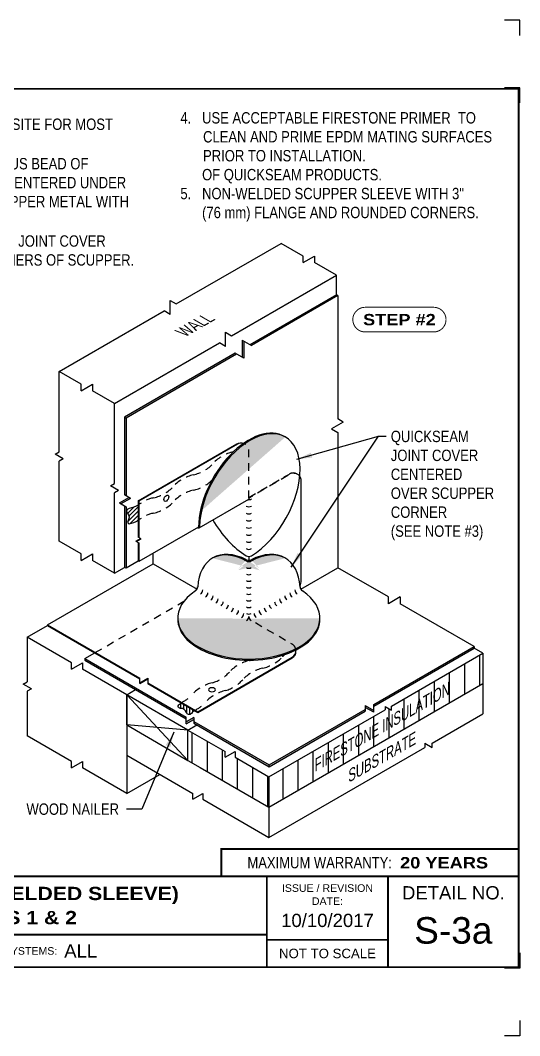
# Model space of a CAD drawing. Header units: inches. Extents: x 255.4 to 275.5, y 56 to 72.7.
# Drawn here: x 267.23 to 275.48, y 55.96 to 72.72 of the extents above; entities that cross this region are included whole.
import ezdxf
from ezdxf.enums import TextEntityAlignment as Align

# ---------------------------------------------------------------- set-up
doc = ezdxf.new("R2010")
doc.units = ezdxf.units.IN
doc.header["$MEASUREMENT"] = 0
doc.linetypes.add('HIDDEN2', pattern=[0.1875, 0.125, -0.0625])
doc.layers.get('0').update_dxf_attribs({"linetype": 'CONTINUOUS'})
doc.layers.get('DEFPOINTS').update_dxf_attribs({"linetype": 'CONTINUOUS'})
for name, color, linetype in [('FSBP-ACCESSORY-OTHER', 7, 'CONTINUOUS'), ('FSBP-ANNO-NOTE', 7, 'CONTINUOUS'), ('FSBP-INSULATION', 7, 'CONTINUOUS'), ('FSBP-MEMBRANE', 7, 'CONTINUOUS'), ('FSBP-SEALANTS', 1, 'CONTINUOUS'), ('FSBP-SUBSTRATE-GENERIC', 9, 'CONTINUOUS'), ('FSBP-TTLB', 7, 'CONTINUOUS'), ('FSBP-TTLB-BORDER', 7, 'CONTINUOUS'), ('FSBP-TTLB-TEXT', 7, 'CONTINUOUS'), ('FSBP-WALL-CURB', 9, 'CONTINUOUS'), ('FSBP-WOOD', 7, 'CONTINUOUS')]:
    doc.layers.add(name, color=color, linetype=linetype)
doc.styles.add('FSBP_ARIAL', font='arial.ttf')
doc.styles.add('FSBP_ARIAL_BOLD', font='')
doc.styles.add('FSBP_ARIAL_NAR', font='ARIALN.TTF')
doc.styles.get('FSBP_ARIAL_BOLD').set_extended_font_data('Arial Black')
doc.dimstyles.new('FSBP-LEADER', dxfattribs={"dimtxt": 0.1875, "dimasz": 0.25, "dimexe": 0.0625, "dimexo": 0.125, "dimgap": 0.125, "dimtad": 0, "dimtih": 1, "dimtoh": 1, "dimdec": 4, "dimzin": 0, "dimdsep": 46, "dimlunit": 4, "dimtxsty": 'FSBP_ARIAL_NAR', "dimcen": 0.09375, "dimclrd": 256, "dimclre": 256, "dimclrt": 256, "dimadec": 0, "dimazin": 0, "dimtfac": 1, "dimtdec": 4, "dimtofl": 0, "dimtmove": 0, "dimatfit": 3, "dimfxl": 0, "dimtolj": 1, "dimtzin": 0, "dimlwd": -1, "dimlwe": -1, "dimarcsym": 0})
pattern_1 = [(45, (1.310782, -34.477397), (-0.022097087, 0.022097087), []), (45, (1.310782, -34.461772), (-0.022097087, 0.022097087), [])]

# ---------------------------------------------------------------- blocks, each defined once
blk = doc.blocks.new('TTLB-EPDM_2')
at = {"layer": 'DEFPOINTS', "linetype": 'Continuous', "ltscale": 1.75}
for points in [[(20.016, 13.881), (20.016, 14.131), (19.766, 14.131)], [(20.016, -2.381), (20.016, -2.631), (19.766, -2.631)]]:
    blk.add_lwpolyline(points, dxfattribs=at)
at = {"layer": 'DEFPOINTS', "color": 1}
for points in [[(20.016, 12.766), (20.016, 13.016), (19.766, 13.016)], [(20.016, -1.266), (20.016, -1.516), (19.766, -1.516)]]:
    blk.add_lwpolyline(points, dxfattribs=at)
at = {"layer": 'FSBP-TTLB', "const_width": 0.0312}
blk.add_lwpolyline([(15.09, 0), (20, 0), (20, 0.451), (15.09, 0.451)], close=True, dxfattribs=at)
for points in [[(0, 0), (0, -1.5), (20, -1.5), (20, 0), (0, 0)], [(15.84, 0), (15.84, -0.964)], [(17.841, 0), (17.841, -1.5)], [(20, 0), (20, -1.5)], [(4.825, -0.964), (15.84, -0.964)], [(15.84, -0.964), (15.84, -1.5)], [(15.84, -1.049), (17.841, -1.049)]]:
    blk.add_lwpolyline(points, dxfattribs=at)
at = {"layer": 'FSBP-TTLB-BORDER', "const_width": 0.0312}
blk.add_lwpolyline([(20, 0), (20, 13), (0, 13), (0, 0)], dxfattribs=at)
at = {"layer": 'FSBP-TTLB-TEXT', "style": 'FSBP_ARIAL_NAR'}
blk.add_text('MAXIMUM WARRANTY:', height=0.1875, dxfattribs=at).set_placement((17.905, 0.226), align=Align.MIDDLE_RIGHT)
at = {"layer": 'FSBP-TTLB-TEXT', "style": 'FSBP_ARIAL'}
for s, height, p in [('ISSUE / REVISION', 0.125, (16.841, -0.194)), ('DETAIL NO.', 0.2188, (18.921, -0.272)), ('DATE:', 0.125, (16.841, -0.41)), ('NOT TO SCALE', 0.15625, (16.841, -1.274))]:
    blk.add_text(s, height=height, dxfattribs=at).set_placement(p, align=Align.MIDDLE_CENTER)
blk.add_text('ACCEPTABLE SYSTEMS:', height=0.125, dxfattribs=at).set_placement((10.293, -1.232), align=Align.MIDDLE_LEFT)
at = {"layer": 'FSBP-TTLB-TEXT'}
for tag, height, style, p in [('MAXIMUM_WARRANTY', 0.188, 'FSBP_ARIAL_BOLD', (18.04, 0.224)), ('ACCPT_SYSTEMS', 0.219, 'FSBP_ARIAL', (12.494, -1.232))]:
    blk.add_attdef(tag, text='', height=height, dxfattribs=dict(at, style=style)).set_placement(p, align=Align.MIDDLE_LEFT)
for tag, height, style, p in [('DETAIL_DESCP_LINE_1', 0.219, 'FSBP_ARIAL_BOLD', (10.331, -0.283)), ('DETAIL_DESCP_LINE_2', 0.219, 'FSBP_ARIAL_BOLD', (10.331, -0.681)), ('ISSUE_REV_DATE', 0.219, 'FSBP_ARIAL', (16.841, -0.728)), ('DETAIL_NUMBER', 0.438, 'FSBP_ARIAL', (18.919, -0.893))]:
    blk.add_attdef(tag, text='', height=height, dxfattribs=dict(at, style=style)).set_placement(p, align=Align.MIDDLE_CENTER)

msp = doc.modelspace()

# ---------------------------------------------------------------- hatches: boundary and pattern name
at = {"layer": 'FSBP-ACCESSORY-OTHER'}
h = msp.add_hatch(dxfattribs=at)
h.set_pattern_fill('STEEL', color=256, scale=0.25, style=0)
h.set_pattern_definition(pattern_1)
h.paths.add_polyline_path([(269.189, 64.788), (269.18, 64.793), (269.18, 64.192), (269.189, 64.186)])
h.paths.add_polyline_path([(269.189, 64.096), (269.18, 64.101), (269.18, 63.794), (269.189, 63.788)])
h = msp.add_hatch(dxfattribs=at)
h.set_pattern_fill('STEEL', color=256, scale=0.25, style=0)
h.set_pattern_definition(pattern_1)
h.paths.add_polyline_path([(267.681, 62.742), (267.681, 62.732), (269.203, 61.853), (269.203, 61.864)])
h.paths.add_polyline_path([(269.34, 61.784), (269.34, 61.774), (270.164, 61.299), (270.164, 61.309)])
at = {"layer": 'FSBP-INSULATION'}
h = msp.add_hatch(dxfattribs=at)
h.set_pattern_fill('LINE', color=256, scale=2, angle=90, style=0)
h.set_pattern_definition([(90, (1.32001, 0.54594), (-0.25, 2e-17), [])])
h.paths.add_polyline_path([(271.338, 59.735), (271.338, 60.235), (270.777, 60.559), (270.777, 60.652), (270.615, 60.559), (270.615, 60.652), (270, 61.007), (270, 60.507), (270.201, 60.391)])
h.paths.add_polyline_path([(273.392, 60.921), (274.871, 61.774), (274.871, 62.274), (273.363, 61.404), (273.363, 61.333), (273.258, 61.394), (273.258, 61.343), (271.338, 60.235), (271.338, 59.735)])
h.paths.add_polyline_path([(272.034, 60.251), (274.476, 61.596), (274.476, 61.932), (272.034, 60.587)], flags=24)
at = {"layer": 'FSBP-MEMBRANE'}
h = msp.add_hatch(color=256, dxfattribs=at)
h.paths.add_polyline_path([(272.477, 68.178), (272.451, 68.193), (271.022, 67.368), (271.048, 67.353)])
h.paths.add_polyline_path([(270.921, 67.426), (270.895, 67.441), (270.895, 67.16), (270.921, 67.145)])
h.paths.add_polyline_path([(270.804, 67.212), (270.778, 67.227), (268.951, 66.172), (268.977, 66.157)])
h.paths.add_polyline_path([(268.977, 66.157), (268.951, 66.172), (268.951, 64.89), (268.977, 64.875)])
h.paths.add_polyline_path([(269.051, 64.832), (269.025, 64.847), (268.868, 64.756), (268.894, 64.741)])
h.paths.add_polyline_path([(268.977, 64.694), (268.951, 64.709), (268.951, 63.692), (268.977, 63.677)])
h.paths.add_polyline_path([(269.971, 61.192), (269.971, 61.222), (268.298, 62.189), (268.298, 62.159)])
h.paths.add_polyline_path([(269.971, 61.141), (269.971, 61.111), (270.098, 61.184), (270.098, 61.214)])
h.paths.add_polyline_path([(272.928, 61.319), (272.928, 61.349), (271.339, 60.432), (271.339, 60.402)])
h.paths.add_polyline_path([(270.098, 61.149), (270.098, 61.119), (271.339, 60.402), (271.339, 60.432)])
h.paths.add_polyline_path([(273.068, 61.301), (273.068, 61.331), (272.928, 61.412), (272.928, 61.382)])
h.paths.add_polyline_path([(273.068, 61.431), (273.068, 61.401), (274.726, 62.358), (274.726, 62.388)])
h = msp.add_hatch(color=256, dxfattribs=at)
edge = h.paths.add_edge_path()
edge.add_ellipse((271.023, 64.827), major_axis=(-0.587, -1.016), ratio=0.57735, start_angle=230.8579, end_angle=313.8042, ccw=False)
edge.add_ellipse((271.023, 64.827), major_axis=(-0.587, -1.016), ratio=0.57735, start_angle=180.8455, end_angle=230.8579, ccw=False)
edge.add_ellipse((271.006, 64.837), major_axis=(-0.587, -1.016), ratio=0.57735, start_angle=179.1545, end_angle=230.9516)
edge.add_ellipse((271.006, 64.837), major_axis=(-0.587, -1.016), ratio=0.57735, start_angle=230.9516, end_angle=231.034)
edge.add_ellipse((271.006, 64.837), major_axis=(-0.587, -1.016), ratio=0.57735, start_angle=231.034, end_angle=315)
edge.add_line((270.176, 64.358), (270.159, 64.348))
edge.add_line((270.159, 64.348), (270.162, 64.346))
edge.add_arc((270.173, 64.364), 0.0208, 240, 299.5978)
edge.add_line((270.183, 64.346), (270.183, 64.346))
edge.add_arc((270.173, 64.364), 0.0208, 300.4022, 359.0851)
edge.add_ellipse((271.023, 64.827), major_axis=(-0.587, -1.016), ratio=0.57735, start_angle=313.8042, end_angle=314.0635, ccw=False)
h = msp.add_hatch(color=256, dxfattribs=at)
edge = h.paths.add_edge_path()
edge.add_ellipse((271.023, 62.827), major_axis=(-0.587, -1.016), ratio=0.57735, start_angle=180.8455, end_angle=223.439, ccw=False)
edge.add_ellipse((271.006, 62.837), major_axis=(-0.587, -1.016), ratio=0.57735, start_angle=179.1545, end_angle=222.3308)
edge.add_arc((271.006, 63.891), 0.0833, 242.3672, 297.6328, ccw=False)
edge.add_ellipse((271.006, 62.837), major_axis=(0.587, -1.016), ratio=0.57735, start_angle=137.6692, end_angle=180.8455)
edge.add_ellipse((270.989, 62.827), major_axis=(0.587, -1.016), ratio=0.57735, start_angle=136.561, end_angle=179.1545, ccw=False)
edge.add_arc((271.006, 63.872), 0.0833, 241.3706, 298.6294)
h = msp.add_hatch(color=256, dxfattribs=at)
edge = h.paths.add_edge_path()
edge.add_ellipse((271.006, 62.857), major_axis=(-1.174, 0), ratio=0.57735, start_angle=360.8455, end_angle=539.1545, ccw=False)
edge.add_ellipse((271.006, 62.837), major_axis=(-1.174, 0), ratio=0.57735, start_angle=359.1545, end_angle=540.8455)
at = {"layer": 'FSBP-SEALANTS'}
h = msp.add_hatch(dxfattribs=at)
h.set_pattern_fill('ANSI31', color=256, scale=0.4, style=0)
h.set_pattern_definition([(45, (10.209193, -35.88762), (-0.035355339, 0.035355339), [])])
h.paths.add_polyline_path([(269.18, 64.722, -0.065045), (269.029, 64.665, 0.622721), (269.001, 64.586, -0.36093), (269.011, 64.468, 0.501334), (269.029, 64.411, 0.065045), (269.18, 64.468)])
h = msp.add_hatch(dxfattribs=at)
h.set_pattern_fill('ANSI31', color=256, scale=0.4, angle=45, style=0)
h.set_pattern_definition([(90, (1.380135, -34.51744), (-0.05, 7e-18), [])])
h.paths.add_polyline_path([(269.888, 61.457, 0.028525), (269.837, 61.409, 0.501334), (269.876, 61.365, -0.36093), (269.975, 61.297, 0.550988), (270.05, 61.275, -0.032505), (270.108, 61.331)])

# ---------------------------------------------------------------- linework, layer by layer
at = {"layer": 'FSBP-ACCESSORY-OTHER', "linetype": 'Continuous'}
for p, q in [((269.189, 64.788), (269.18, 64.793)), ((269.18, 64.793), (269.18, 64.192)), ((269.189, 64.788), (269.189, 64.186)), ((271.006, 64.837), (271.006, 64.821)), ((270.176, 64.358), (269.189, 63.788)), ((269.14, 64.124), (269.219, 64.169)), ((269.14, 64.124), (269.189, 64.096)), ((269.15, 64.118), (269.228, 64.164)), ((269.228, 64.164), (269.18, 64.192)), ((269.18, 64.101), (269.18, 63.794)), ((269.189, 64.096), (269.189, 63.788)), ((269.426, 63.75), (269.426, 63.925)), ((271.006, 63.872), (271.006, 63.808)), ((267.681, 62.742), (269.426, 63.75)), ((269.189, 63.788), (269.18, 63.794)), ((267.681, 62.742), (269.203, 61.864)), ((267.681, 62.742), (267.681, 62.732)), ((267.681, 62.732), (269.203, 61.853)), ((269.203, 61.784), (269.34, 61.864)), ((269.203, 61.774), (269.203, 61.864)), ((269.203, 61.774), (269.34, 61.853)), ((269.34, 61.864), (269.34, 61.774)), ((269.34, 61.784), (270.164, 61.309)), ((269.34, 61.774), (270.164, 61.299)), ((270.164, 61.309), (270.164, 61.299))]:
    msp.add_line(p, q, dxfattribs=at)
at = {"layer": 'FSBP-ACCESSORY-OTHER', "flags": 128}
for points in [[(269.18, 64.793), (270.809, 65.734, -0.234647), (270.92, 65.741, -0.234647)], [(270.919, 65.74, 0.210649), (270.818, 65.729), (269.189, 64.788)], [(271.851, 63.381, 0.104444), (271.872, 63.482), (271.872, 65.121, 0.159264), (271.848, 65.195, 0.159264)], [(270.164, 61.309), (271.721, 62.208, 0.295753), (271.783, 62.329, 0.295753)], [(270.164, 61.299), (271.721, 62.198, 0.279418), (271.783, 62.311)]]:
    msp.add_lwpolyline(points, format="xyb", dxfattribs=at)
at = {"layer": 'FSBP-ACCESSORY-OTHER', "linetype": 'HIDDEN2', "flags": 128}
for points in [[(271.006, 64.837), (271.006, 65.621, 0.279928), (270.939, 65.732, 0.279928)], [(271.848, 65.195, 0.38288), (271.685, 65.229), (271.006, 64.837)], [(271.779, 62.348, 0.201422), (271.721, 62.425), (271.043, 62.816)]]:
    msp.add_lwpolyline(points, format="xyb", dxfattribs=at)
at = {"layer": 'FSBP-ACCESSORY-OTHER', "linetype": 'HIDDEN2'}
msp.add_lwpolyline([(271.006, 64.848), (271.675, 65.234, -0.263461), (271.798, 65.235)], format="xyb", dxfattribs=at)
at = {"layer": 'FSBP-ACCESSORY-OTHER', "linetype": 'Continuous'}
msp.add_ellipse((269.643, 64.835), major_axis=(-0.0287, -0.0497), ratio=0.57735, dxfattribs=at)
at = {"layer": 'FSBP-ACCESSORY-OTHER', "linetype": 'Continuous', "extrusion": (0, 0, -1)}
msp.add_ellipse((270.397, 61.672), major_axis=(-0.0574, 0), ratio=0.57735, dxfattribs=at)
at = {"layer": 'FSBP-ANNO-NOTE', "const_width": 0.0156}
msp.add_lwpolyline([(272.926, 67.579), (274.058, 67.579, 1), (274.058, 67.986), (272.926, 67.986, 1)], format="xyb", close=True, dxfattribs=at)
at = {"layer": 'FSBP-INSULATION', "linetype": 'Continuous'}
for p, q in [((274.871, 62.274), (274.726, 62.358)), ((273.363, 61.404), (274.871, 62.274)), ((273.392, 60.921), (274.871, 61.774)), ((273.258, 61.394), (273.363, 61.333)), ((273.258, 61.394), (273.258, 61.343)), ((273.363, 61.333), (273.363, 61.404)), ((271.338, 60.235), (273.258, 61.343)), ((270, 61.007), (270.615, 60.652)), ((271.338, 59.735), (273.392, 60.921)), ((270.615, 60.559), (270.777, 60.652)), ((270.615, 60.559), (270.615, 60.652)), ((270.777, 60.652), (270.777, 60.559)), ((270.777, 60.559), (271.338, 60.235)), ((270, 60.507), (270.201, 60.391)), ((270.201, 60.391), (271.338, 59.735)), ((271.338, 60.235), (271.338, 59.735))]:
    msp.add_line(p, q, dxfattribs=at)
at = {"layer": 'FSBP-INSULATION'}
msp.add_line((274.871, 62.274), (274.871, 61.774), dxfattribs=at)
at = {"layer": 'FSBP-MEMBRANE', "linetype": 'Continuous'}
for p, q in [((272.451, 68.193), (271.022, 67.368)), ((272.477, 68.178), (271.048, 67.353)), ((272.477, 68.178), (272.451, 68.193)), ((272.477, 68.178), (272.477, 66.143)), ((270.895, 67.441), (271.048, 67.353)), ((270.895, 67.441), (270.895, 67.16)), ((270.921, 67.426), (270.921, 67.145)), ((270.778, 67.227), (268.951, 66.172)), ((270.921, 67.145), (270.778, 67.227)), ((270.804, 67.212), (268.977, 66.157)), ((268.951, 66.172), (268.977, 66.157)), ((268.951, 66.172), (268.951, 64.89)), ((268.977, 66.157), (268.977, 64.875)), ((272.564, 66.092), (272.372, 65.981)), ((272.564, 66.092), (272.477, 66.143)), ((272.372, 65.981), (272.477, 65.921)), ((272.477, 65.921), (272.477, 63.687)), ((269.051, 64.832), (268.951, 64.89)), ((268.868, 64.756), (269.025, 64.847)), ((268.868, 64.756), (268.977, 64.694)), ((269.051, 64.832), (268.894, 64.741)), ((268.951, 64.709), (268.951, 63.692)), ((268.977, 64.694), (268.977, 63.677)), ((269.18, 63.794), (268.977, 63.677)), ((269.426, 63.75), (270.15, 63.332)), ((268.977, 63.677), (268.951, 63.692)), ((271.862, 63.332), (272.477, 63.687)), ((273.313, 63.204), (272.477, 63.687)), ((273.505, 63.204), (273.313, 63.093)), ((273.313, 63.093), (273.313, 63.204)), ((273.505, 63.204), (273.505, 63.093)), ((274.726, 62.388), (273.505, 63.093)), ((273.068, 61.431), (274.726, 62.388)), ((273.068, 61.401), (274.726, 62.358)), ((268.298, 62.189), (269.971, 61.222)), ((268.298, 62.189), (268.298, 62.159)), ((268.298, 62.159), (269.971, 61.192)), ((271.339, 60.432), (272.928, 61.349)), ((272.928, 61.412), (273.068, 61.331)), ((272.928, 61.412), (272.928, 61.319)), ((273.068, 61.301), (272.928, 61.382)), ((273.068, 61.301), (273.068, 61.431)), ((269.971, 61.111), (269.971, 61.222)), ((270.098, 61.214), (269.971, 61.141)), ((269.971, 61.111), (270.098, 61.184)), ((270.098, 61.214), (270.098, 61.119)), ((271.339, 60.402), (272.928, 61.319)), ((270.098, 61.149), (271.339, 60.432)), ((270.098, 61.119), (271.339, 60.402)), ((271.339, 60.402), (271.339, 60.432))]:
    msp.add_line(p, q, dxfattribs=at)
at = {"layer": 'FSBP-MEMBRANE'}
for p, q in [((270.183, 64.346), (271.006, 64.821)), ((270.162, 64.346), (270.159, 64.348)), ((274.726, 62.388), (274.726, 62.358)), ((268.298, 62.189), (268.46, 62.282))]:
    msp.add_line(p, q, dxfattribs=at)
at = {"layer": 'FSBP-MEMBRANE', "linetype": 'HIDDEN2'}
msp.add_line((268.469, 62.287), (269.934, 63.133), dxfattribs=at)
at = {"layer": 'FSBP-MEMBRANE'}
for centre, radius, start, end in [((271.006, 64.776), 0.0833, 238.4529, 301.5471), ((271.006, 64.893), 0.0833, 258.1584, 301.5471), ((271.006, 64.659), 0.0833, 238.4529, 301.5471), ((271.006, 64.542), 0.0833, 238.4529, 301.5471), ((270.173, 64.364), 0.0208, 240, 359.1956), ((271.006, 64.424), 0.0833, 238.4529, 301.5471), ((271.006, 64.307), 0.0833, 238.4529, 301.5471), ((271.006, 64.19), 0.0833, 238.4529, 301.5471), ((271.006, 64.073), 0.0833, 238.4529, 301.5471), ((271.006, 63.956), 0.0833, 238.4529, 301.5471), ((271.006, 63.872), 0.0833, 241.3706, 298.6294), ((271.006, 63.891), 0.0833, 242.3672, 297.6328), ((271.006, 63.763), 0.0833, 241.3706, 298.6294), ((271.006, 63.655), 0.0833, 241.3706, 298.6294), ((270.077, 63.374), 0.0833, 303.3827, 356.6173), ((271.006, 63.547), 0.0833, 241.3706, 298.6294), ((271.006, 63.438), 0.0833, 241.3706, 298.6294), ((271.935, 63.374), 0.0833, 183.3827, 236.6173), ((270.162, 63.325), 0.0833, 303.3827, 356.6173), ((270.246, 63.276), 0.0833, 303.3827, 356.6173), ((270.331, 63.227), 0.0833, 303.3827, 356.6173), ((271.006, 63.33), 0.0833, 241.3706, 298.6294), ((271.681, 63.227), 0.0833, 183.3827, 236.6173), ((271.766, 63.276), 0.0833, 183.3827, 236.6173), ((271.85, 63.325), 0.0833, 183.3827, 236.6173), ((270.416, 63.178), 0.0833, 303.3827, 356.6173), ((270.5, 63.129), 0.0833, 303.3827, 356.6173), ((270.585, 63.081), 0.0833, 303.3827, 356.6173), ((270.669, 63.032), 0.0833, 303.3827, 356.6173), ((271.006, 63.222), 0.0833, 241.3706, 298.6294), ((271.006, 63.113), 0.0833, 241.3706, 298.6294), ((271.343, 63.032), 0.0833, 183.3827, 236.6173), ((271.427, 63.081), 0.0833, 183.3827, 236.6173), ((271.512, 63.129), 0.0833, 183.3827, 236.6173), ((271.596, 63.178), 0.0833, 183.3827, 236.6173), ((270.754, 62.983), 0.0833, 303.3827, 356.6173), ((270.838, 62.934), 0.0833, 303.3827, 356.6173), ((271.006, 63.005), 0.0833, 241.3706, 298.6294), ((270.923, 62.885), 0.0833, 303.3827, 356.6173), ((271.089, 62.885), 0.0833, 183.3827, 236.6173), ((271.174, 62.934), 0.0833, 183.3827, 236.6173), ((271.258, 62.983), 0.0833, 183.3827, 236.6173)]:
    msp.add_arc(centre, radius, start, end, dxfattribs=at)
for centre, major_axis, start_param, end_param in [((271.023, 64.827), (-0.587, -1.016), 0.817068, 5.481443), ((271.006, 64.837), (-0.587, -1.016), 3.126835, 5.497787), ((270.989, 64.827), (0.587, -1.016), 4.724249, 5.466118), ((270.989, 62.827), (0.587, -1.016), 2.383438, 3.861087), ((271.023, 62.827), (-0.587, -1.016), 2.422098, 3.899747), ((271.006, 62.837), (0.587, -1.016), 2.402781, 3.15635), ((271.006, 62.837), (-0.587, -1.016), 3.126835, 3.880404), ((271.006, 62.857), (-1.174, 0), 5.56369, 10.144273), ((271.006, 62.837), (-1.174, 0), 6.268428, 9.439536)]:
    msp.add_ellipse(centre, major_axis=major_axis, ratio=0.57735, start_param=start_param, end_param=end_param, dxfattribs=at)
at = {"layer": 'FSBP-SEALANTS', "linetype": 'HIDDEN2'}
for points in [[(269.189, 64.729, -0.109448), (269.433, 64.841, 0.156408), (269.762, 65.031, -0.156408), (270.09, 65.22, 0.156408), (270.418, 65.41, -0.156408), (270.747, 65.6, 0.000857), (270.749, 65.6, 0.000857)], [(270.394, 65.131, -0.141828), (270.09, 64.967, 0.156408), (269.762, 64.777, -0.156408), (269.433, 64.588, 0.109448), (269.189, 64.476)], [(270.622, 61.66, 0.136892), (270.905, 61.838, -0.156408), (271.233, 62.028, 0.156408), (271.562, 62.217, -0.019013), (271.595, 62.251, -0.019013)], [(271.037, 62.16, -0.009618), (271.014, 62.154, 0.156408), (270.685, 61.965, -0.136892), (270.403, 61.787)]]:
    msp.add_lwpolyline(points, format="xyb", dxfattribs=at)
at = {"layer": 'FSBP-SEALANTS', "flags": 128}
for points in [[(269.18, 64.722, -0.065045), (269.029, 64.665, 0.622721), (269.001, 64.586, -0.36093), (269.011, 64.468, 0.501334), (269.029, 64.411, 0.065045), (269.18, 64.468)], [(270.108, 61.331, 0.028525), (270.057, 61.282, -0.622721), (269.975, 61.297, 0.36093), (269.876, 61.365, -0.501334), (269.837, 61.409, -0.028525), (269.888, 61.457)]]:
    msp.add_lwpolyline(points, format="xyb", dxfattribs=at)
at = {"layer": 'FSBP-SEALANTS', "linetype": 'HIDDEN2'}
for centre, start, end in [((270.534, 61.18), 102.221, 137.779), ((269.614, 62.015), 297.1915, 317.779), ((270.754, 61.053), 102.221, 137.779), ((269.834, 61.888), 297.1915, 317.779)]:
    msp.add_arc(centre, 0.621, start, end, dxfattribs=at)
at = {"layer": 'FSBP-SUBSTRATE-GENERIC', "linetype": 'Continuous'}
for p, q in [((274.871, 61.774), (274.871, 61.274)), ((274.034, 60.791), (274.871, 61.274)), ((271.338, 59.235), (273.911, 60.72)), ((273.911, 60.791), (274.034, 60.72)), ((273.911, 60.791), (273.911, 60.72)), ((274.034, 60.72), (274.034, 60.791)), ((268.99, 60.591), (270.083, 59.96)), ((270.083, 59.866), (270.245, 59.96)), ((270.083, 59.866), (270.083, 59.96)), ((270.245, 59.96), (270.245, 59.866)), ((270.245, 59.866), (271.338, 59.235)), ((271.338, 59.735), (271.338, 59.235))]:
    msp.add_line(p, q, dxfattribs=at)
at = {"layer": 'FSBP-WALL-CURB', "linetype": 'Continuous'}
for p, q in [((269.807, 68.041), (271.539, 69.041)), ((271.902, 68.831), (271.539, 69.041)), ((271.902, 68.724), (272.087, 68.831)), ((271.902, 68.724), (271.902, 68.831)), ((272.087, 68.831), (272.087, 68.724)), ((272.451, 68.515), (272.087, 68.724)), ((270.719, 67.515), (272.451, 68.515)), ((272.451, 68.193), (272.451, 68.515)), ((269.707, 67.868), (269.707, 68.099)), ((269.707, 68.099), (269.807, 68.041)), ((267.875, 66.926), (269.607, 67.926)), ((269.707, 67.868), (269.607, 67.926)), ((270.619, 67.457), (270.619, 67.573)), ((270.619, 67.573), (270.719, 67.515)), ((268.787, 66.399), (270.519, 67.399)), ((270.619, 67.341), (270.519, 67.399)), ((270.619, 67.341), (270.619, 67.457)), ((268.238, 66.716), (267.875, 66.926)), ((267.875, 65.601), (267.875, 66.926)), ((268.238, 66.609), (268.423, 66.716)), ((268.238, 66.609), (268.238, 66.716)), ((268.423, 66.716), (268.423, 66.609)), ((268.787, 66.399), (268.423, 66.609)), ((268.787, 65.075), (268.787, 66.399)), ((267.808, 65.563), (267.875, 65.601)), ((267.941, 65.486), (267.808, 65.563)), ((267.941, 65.486), (267.875, 65.448)), ((267.875, 64.124), (267.875, 65.448)), ((268.72, 65.036), (268.787, 65.075)), ((268.853, 64.96), (268.72, 65.036)), ((268.853, 64.96), (268.787, 64.922)), ((268.787, 63.597), (268.787, 64.922)), ((268.238, 63.914), (267.875, 64.124)), ((268.238, 63.807), (268.423, 63.914)), ((268.238, 63.807), (268.238, 63.914)), ((268.423, 63.914), (268.423, 63.807)), ((268.787, 63.597), (268.423, 63.807)), ((268.787, 63.597), (268.951, 63.692)), ((267.347, 62.539), (267.681, 62.732)), ((267.347, 62.539), (267.347, 61.801)), ((268.076, 62.118), (267.347, 62.539)), ((268.076, 62.011), (268.261, 62.118)), ((268.076, 62.011), (268.076, 62.118)), ((268.261, 62.118), (268.261, 62.011)), ((268.99, 61.591), (268.261, 62.011)), ((267.281, 61.763), (267.347, 61.801)), ((267.414, 61.686), (267.281, 61.763)), ((267.414, 61.686), (267.347, 61.648)), ((267.347, 61.648), (267.347, 60.91)), ((268.99, 61.091), (268.99, 59.962)), ((268.076, 60.489), (267.347, 60.91)), ((268.076, 60.382), (268.261, 60.489)), ((268.076, 60.382), (268.076, 60.489)), ((268.261, 60.489), (268.261, 60.382)), ((268.99, 59.962), (268.261, 60.382)), ((268.99, 59.962), (269.534, 60.276))]:
    msp.add_line(p, q, dxfattribs=at)
at = {"layer": 'FSBP-WOOD', "linetype": 'Continuous'}
for p, q in [((268.99, 61.591), (269.135, 61.675)), ((268.99, 61.591), (268.99, 61.091)), ((270, 61.007), (268.99, 61.591)), ((268.99, 61.591), (270, 60.507)), ((268.99, 61.591), (268.99, 61.091)), ((268.99, 61.091), (268.99, 61.591)), ((268.99, 61.091), (270, 60.507)), ((270, 61.007), (268.99, 61.091)), ((270, 61.007), (270.146, 61.092)), ((270, 60.507), (270, 61.007))]:
    msp.add_line(p, q, dxfattribs=at)

# ---------------------------------------------------------------- block references
msp.add_blockref('TTLB-EPDM_2', (255.463, 58.593)).add_auto_attribs({'DETAIL_DESCP_LINE_1': 'THRU-WALL SCUPPER (NON-WELDED SLEEVE)', 'DETAIL_DESCP_LINE_2': 'INSTALLATION STEPS 1 & 2', 'ACCPT_SYSTEMS': 'ALL', 'ISSUE_REV_DATE': '10/10/2017', 'DETAIL_NUMBER': 'S-3a', 'MAXIMUM_WARRANTY': '20 YEARS'})

# ---------------------------------------------------------------- texts
at = {"layer": 'FSBP-ANNO-NOTE', "linetype": 'Continuous', "style": 'FSBP_ARIAL_NAR'}
for s, oblique, p in [('WALL', 330, (270.163, 67.72)), ('SUBSTRATE', 30, (273.161, 60.538))]:
    msp.add_text(s, height=0.1875, rotation=30, dxfattribs=dict(at, oblique=oblique)).set_placement(p, align=Align.MIDDLE)
at = {"layer": 'FSBP-ANNO-NOTE', "style": 'FSBP_ARIAL_BOLD'}
msp.add_text('STEP #2', height=0.1875, dxfattribs=at).set_placement((273.492, 67.782), align=Align.MIDDLE_CENTER)
at = {"layer": 'FSBP-ANNO-NOTE', "style": 'FSBP_ARIAL_NAR', "oblique": 30}
msp.add_text('FIRESTONE INSULATION', height=0.1875, rotation=30, dxfattribs=at).set_placement((273.161, 61.038), align=Align.MIDDLE)
at = {"layer": 'FSBP-ANNO-NOTE', "style": 'FSBP_ARIAL_NAR'}
msp.add_text('WOOD NAILER', height=0.1875, dxfattribs=at).set_placement((268.861, 59.702), align=Align.MIDDLE_RIGHT)
at = {"layer": 'FSBP-ANNO-NOTE', "char_height": 0.1875, "attachment_point": 1, "style": 'FSBP_ARIAL_NAR'}
for s, width, heights, insert in [('\\A1;NOTES:\\P1.    REFER TO FIRESTONE WEBSITE FOR MOST \\P{\\W6.27837; }CURRENT INFORMATION.\\P{\\H0.08333x;\\W9.4179;        \\W1;\\P}2.   STEP #1 - APPLY CONTINUOUS BEAD OF \\P{\\W6.27837; }FIRESTONE WATERBLOCK CENTERED UNDER \\P{\\W6.27837; }FASTENERS.   SECURE SCUPPER METAL WITH \\P{\\W6.27837; }APPROPRIATE FASTENERS.\\P{\\H0.08333x;\\P}3.   STEP #2 - FORM QUICKSEAM JOINT COVER \\P{\\W6.27837; }TIGHTLY AROUND ALL CORNERS OF SCUPPER.', 5.71684, [3.405], (263.749, 71.414)), ('\\A1;\\P{\\H0.08333x;\\P}4.   USE ACCEPTABLE FIRESTONE PRIMER  TO \\P{\\W6.27837; }CLEAN AND PRIME EPDM MATING SURFACES \\P{\\W6.27837; }PRIOR TO INSTALLATION. \\P      OF QUICKSEAM PRODUCTS.\\P5.   NON-WELDED SCUPPER SLEEVE WITH 3"\\P      (76 mm) FLANGE AND ROUNDED CORNERS.\\P      ', 5.17899, [2.55], (269.875, 71.546)), ('QUICKSEAM JOINT COVER CENTERED OVER SCUPPER CORNER \\P(SEE NOTE #3)', 1.75794, [2.172], (273.35, 65.948))]:
    msp.add_mtext_dynamic_manual_height_columns(s, width=width, gutter_width=5, heights=heights, dxfattribs=dict(at, insert=insert))

# ---------------------------------------------------------------- leaders
at = {"layer": 'FSBP-ANNO-NOTE'}
for points in [[(271.705, 63.698), (273.144, 65.858)], [(271.8, 65.477), (273.144, 65.858), (273.273, 65.858)], [(269.767, 60.973), (269.236, 59.702), (268.986, 59.702)]]:
    msp.add_leader(points, dimstyle='FSBP-LEADER', dxfattribs=at)

doc.saveas('drawing.dxf')
